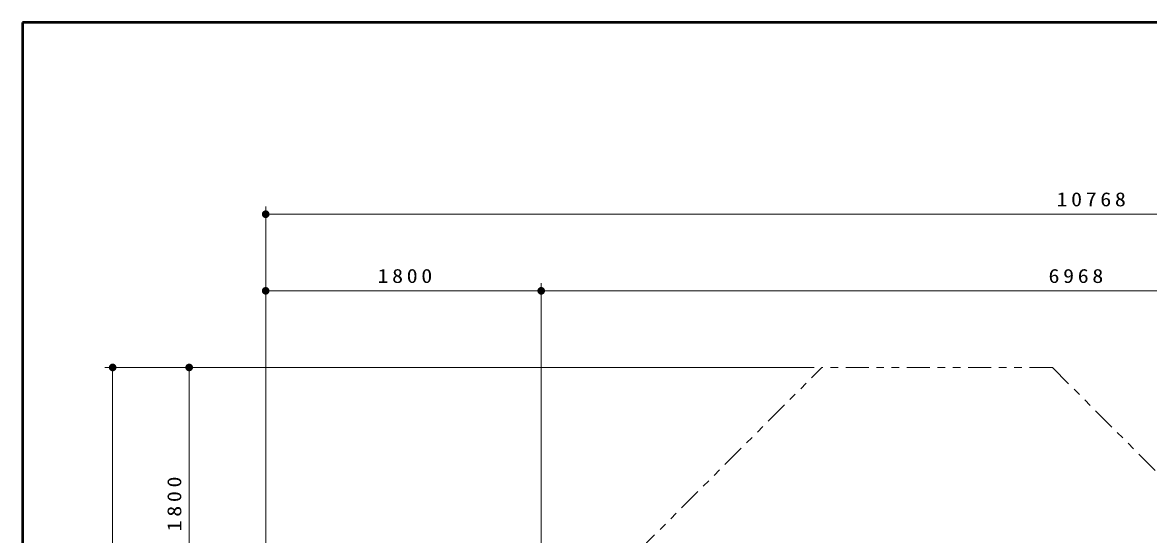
# Model space of a CAD drawing. Units: millimetres on the paper, scale 1:50. Extents: x -385 to 0, y -594 to 267.
# Drawn here: x -385 to -237.9, y 200.2 to 267 of the extents above; entities that cross this region are included whole.
import ezdxf

# ---------------------------------------------------------------- set-up
doc = ezdxf.new("R2010")
doc.units = ezdxf.units.MM
doc.linetypes.add('USER3', pattern=[8, 3, -1, 1, -1, 1, -1])
doc.layers.add('LY_1', color=7, linetype='Continuous', lineweight=25)
doc.styles.add('ＭＳ ゴシック', font='')
doc.styles.get('ＭＳ ゴシック').set_extended_font_data('MS Gothic')

# ---------------------------------------------------------------- blocks, each defined once
blk = doc.blocks.new('filled_dot')
at = {"color": 0, "linetype": 'Continuous', "lineweight": -2, "const_width": 1.25}
blk.add_lwpolyline([(-0.625, 0, 1), (0.625, 0, 1)], format="xyb", close=True, dxfattribs=at)

msp = doc.modelspace()

# ---------------------------------------------------------------- linework, layer by layer
at = {"layer": 'LY_1', "lineweight": 50}
for p, q in [((-385, 267), (-385, 0)), ((0, 267), (-385, 267))]:
    msp.add_line(p, q, dxfattribs=at)
at = {"layer": 'LY_1', "lineweight": 13}
for p, q in [((-353.224, 232.982), (-353.224, 242.982)), ((-353.224, 241.982), (-137.855, 241.982)), ((-353.224, 142.579), (-353.224, 232.982)), ((-317.224, 111.31), (-317.224, 232.982)), ((-317.224, 111.31), (-317.224, 232.982)), ((-353.224, 231.982), (-317.224, 231.982)), ((-317.224, 231.982), (-177.855, 231.982)), ((-364.224, 221.982), (-374.224, 221.982)), ((-373.224, 56.909), (-373.224, 221.982)), ((-281.541, 221.982), (-364.224, 221.982)), ((-363.224, 185.982), (-363.224, 221.982))]:
    msp.add_line(p, q, dxfattribs=at)
at = {"layer": 'LY_1', "linetype": 'USER3', "lineweight": 13}
for p, q in [((-310.188, 192.335), (-280.541, 221.982)), ((-250.436, 221.982), (-280.541, 221.982)), ((-250.436, 221.982), (-231.756, 203.302))]:
    msp.add_line(p, q, dxfattribs=at)

# ---------------------------------------------------------------- block references
at = {"layer": 'LY_1', "lineweight": 13, "xscale": 0.4, "yscale": 0.4}
for p in [(-353.224, 241.982), (-353.224, 231.982), (-317.224, 231.982)]:
    msp.add_blockref('filled_dot', p, dxfattribs=at)
for p, rotation in [((-317.224, 231.982), 180), ((-373.224, 221.982), 270), ((-363.224, 221.982), 270)]:
    msp.add_blockref('filled_dot', p, dxfattribs=dict(at, rotation=rotation))

# ---------------------------------------------------------------- texts
at = {"layer": 'LY_1', "char_height": 1.833, "attachment_point": 8, "style": 'ＭＳ ゴシック'}
for s, insert in [('\\T1.33;\\W1.15;10768', (-245.128, 242.982)), ('\\T1.33;\\W1.15;1800', (-334.802, 232.982)), ('\\T1.33;\\W1.15;6968', (-247.123, 232.982))]:
    msp.add_mtext(s, dxfattribs=dict(at, insert=insert))
at = {"layer": 'LY_1', "insert": (-364.224, 204.403), "char_height": 1.833, "attachment_point": 8, "rotation": 90, "style": 'ＭＳ ゴシック'}
msp.add_mtext('\\T1.33;\\W1.15;1800', dxfattribs=at)

doc.saveas('drawing.dxf')
